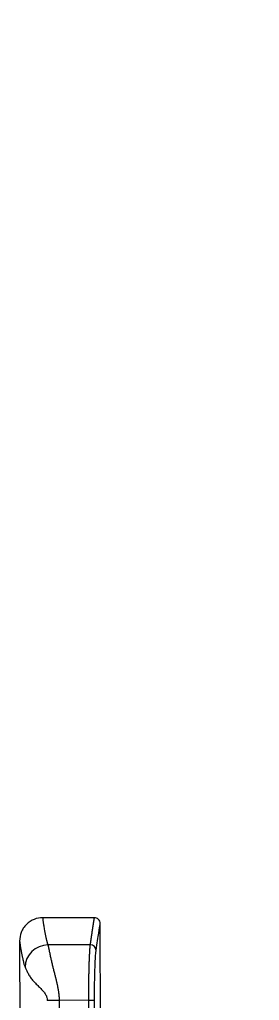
# Model space of a CAD drawing. Header units: millimetres. Extents: x 15183 to 15777, y -3358 to -2518.
# Drawn here: x 15382.6 to 15403.4, y -2869.9 to -2784.7 of the extents above; entities that cross this region are included whole.
import ezdxf

# ---------------------------------------------------------------- set-up
doc = ezdxf.new("R2010")
doc.units = ezdxf.units.MM
doc.layers.add('DIM_', color=5, linetype='Continuous', lineweight=9)
doc.styles.get("Standard").update_dxf_attribs({"font": 'arial.ttf'})
doc.dimstyles.new('사본(2) STANDARD', dxfattribs={"dimscale": 0, "dimtxt": 4, "dimasz": 4, "dimexe": 1.25, "dimexo": 0.625, "dimgap": 1.5, "dimtad": 3, "dimtih": 1, "dimtoh": 1, "dimdec": 1, "dimzin": 9, "dimdsep": 46, "dimtxsty": 'Standard', "dimcen": 2.5, "dimclrd": 5, "dimclre": 5, "dimclrt": 5, "dimadec": 0, "dimazin": 0, "dimtfac": 1, "dimtdec": 1, "dimtmove": 0, "dimatfit": 3, "dimfxl": 1.25, "dimtfill": 1, "dimtolj": 1, "dimtzin": 0, "dimarcsym": 0})

# ---------------------------------------------------------------- blocks, each defined once
blk = doc.blocks.new('*D3')
at = {"layer": 'Defpoints', "color": 0, "transparency": 16777216}
for p in [(15499.23, -2698.977, 0), (15677.36, -2727.19, 0), (15544.69, -2774.914), (15389.532, -3036.59, 0), (15677.36, -3115.614, 0)]:
    blk.add_point(p, dxfattribs=at)
at = {"layer": 'DIM_', "color": 5, "lineweight": -2, "transparency": 16777216}
for start, end in [(252.718322, 260.183538), (261.814624, 269.281678)]:
    blk.add_arc((15677.36, -2150.747), 638.111, start, end, dxfattribs=at)
at = {"layer": 'DIM_', "color": 5, "transparency": 16777216}
for points in [[(15487.393, -2761.322), (15488.201, -2758.78), (15480.173, -2757.627)], [(15669.369, -2787.475), (15669.352, -2790.141), (15677.36, -2788.858)]]:
    blk.add_solid(points, dxfattribs=at)
at = {"layer": 'DIM_', "color": 5, "transparency": 16777216, "insert": (15577.538, -2781.002), "char_height": 8, "attachment_point": 5, "bg_fill": 3, "box_fill_scale": 1.1, "bg_fill_color": 256, "bg_fill_true_color": 13158600, "bg_fill_transparency": 0}
blk.add_mtext('\\A1;18°', dxfattribs=at)

msp = doc.modelspace()

# ---------------------------------------------------------------- linework, layer by layer
at = {"linetype": 'Continuous', "lineweight": 18}
for p, q in [((15389.094, -2862.699), (15384.583, -2862.705)), ((15389.75, -2968.205), (15389.587, -2863.193)), ((15382.589, -2864.711), (15382.589, -2864.713)), ((15382.589, -2864.737), (15382.669, -2916.738))]:
    msp.add_line(p, q, dxfattribs=at)
at = {"linetype": 'Continuous', "lineweight": 13}
for p, q in [((15388.727, -2865.053), (15385.04, -2865.058)), ((15386.017, -2869.876), (15384.993, -2869.878)), ((15388.588, -2869.872), (15386.017, -2869.876)), ((15386.017, -2869.876), (15386.102, -2924.337)), ((15388.588, -2869.872), (15389.088, -2869.871)), ((15388.73, -2962.23), (15388.588, -2869.872)), ((15389.231, -2962.23), (15389.088, -2869.871))]:
    msp.add_line(p, q, dxfattribs=at)
for centre, major_axis, ratio, start_param, end_param in [((15385.044, -2866.986), (1.848, 0.765), 0.95803, 1.195037, 2.735202), ((15388.728, -2865.535), (-0.495, 0.072), 0.963048, 3.292789, 4.853178)]:
    msp.add_ellipse(centre, major_axis=major_axis, ratio=ratio, start_param=start_param, end_param=end_param, dxfattribs=at)
at = {"linetype": 'Continuous', "lineweight": 18}
for points, knots in [([(15384.603, -2862.706), (15384.34, -2862.706), (15383.96, -2862.776), (15383.486, -2863.02), (15383.162, -2863.284), (15382.9, -2863.608), (15382.657, -2864.084), (15382.589, -2864.465), (15382.589, -2864.728)], [0, 0, 0, 0, 0.239664, 0.368546, 0.500126, 0.631691, 0.760524, 1, 1, 1, 1]), ([(15389.587, -2863.201), (15389.587, -2863.135), (15389.563, -2863.01), (15389.449, -2862.833), (15389.272, -2862.721), (15389.147, -2862.698), (15389.082, -2862.699)], [0, 0, 0, 0, 0.244181, 0.499862, 0.755598, 1, 1, 1, 1])]:
    msp.add_open_spline(points, degree=3, knots=knots, dxfattribs=at)
at = {"linetype": 'Continuous', "lineweight": 13}
for points, knots in [([(15384.586, -2862.705), (15384.586, -2862.705), (15384.585, -2862.706), (15384.587, -2862.752), (15384.61, -2862.941), (15384.644, -2863.18), (15384.681, -2863.41), (15384.713, -2863.595), (15384.751, -2863.811), (15384.8, -2864.066), (15384.85, -2864.305), (15384.891, -2864.493), (15384.914, -2864.598), (15384.933, -2864.68), (15384.945, -2864.734), (15384.956, -2864.781), (15384.966, -2864.821), (15384.975, -2864.856), (15384.984, -2864.888), (15384.993, -2864.919), (15385.002, -2864.949), (15385.011, -2864.978), (15385.02, -2865.006), (15385.03, -2865.033), (15385.037, -2865.05), (15385.04, -2865.058)], [0, 0, 0, 0, 0.003904, 0.172332, 0.330452, 0.478273, 0.54813, 0.615306, 0.679803, 0.761091, 0.840132, 0.870866, 0.901501, 0.915931, 0.928548, 0.939353, 0.948344, 0.955775, 0.962928, 0.969802, 0.976398, 0.982715, 0.988754, 0.994516, 1, 1, 1, 1]), ([(15388.727, -2865.053), (15388.729, -2865.042), (15388.732, -2865.02), (15388.737, -2864.988), (15388.741, -2864.956), (15388.746, -2864.924), (15388.751, -2864.892), (15388.755, -2864.861), (15388.76, -2864.83), (15388.764, -2864.799), (15388.768, -2864.768), (15388.773, -2864.737), (15388.777, -2864.707), (15388.782, -2864.677), (15388.786, -2864.647), (15388.79, -2864.618), (15388.795, -2864.588), (15388.799, -2864.559), (15388.803, -2864.53), (15388.807, -2864.502), (15388.811, -2864.473), (15388.815, -2864.445), (15388.819, -2864.417), (15388.824, -2864.389), (15388.828, -2864.362), (15388.832, -2864.335), (15388.835, -2864.308), (15388.839, -2864.281), (15388.843, -2864.254), (15388.847, -2864.228), (15388.851, -2864.202), (15388.855, -2864.176), (15388.859, -2864.15), (15388.862, -2864.125), (15388.866, -2864.1), (15388.87, -2864.075), (15388.873, -2864.05), (15388.877, -2864.026), (15388.881, -2864.001), (15388.884, -2863.977), (15388.888, -2863.954), (15388.891, -2863.93), (15388.895, -2863.907), (15388.898, -2863.884), (15388.901, -2863.861), (15388.905, -2863.838), (15388.908, -2863.816), (15388.911, -2863.793), (15388.915, -2863.771), (15388.918, -2863.75), (15388.921, -2863.728), (15388.924, -2863.707), (15388.928, -2863.686), (15388.931, -2863.665), (15388.934, -2863.644), (15388.937, -2863.624), (15388.94, -2863.604), (15388.943, -2863.584), (15388.946, -2863.564), (15388.949, -2863.545), (15388.952, -2863.526), (15388.955, -2863.507), (15388.957, -2863.488), (15388.96, -2863.469), (15388.963, -2863.451), (15388.966, -2863.433), (15388.968, -2863.415), (15388.971, -2863.397), (15388.974, -2863.38), (15388.976, -2863.363), (15388.979, -2863.346), (15388.982, -2863.329), (15388.984, -2863.312), (15388.987, -2863.296), (15388.989, -2863.28), (15388.992, -2863.264), (15388.994, -2863.248), (15388.996, -2863.233), (15388.999, -2863.218), (15389.001, -2863.203), (15389.003, -2863.188), (15389.006, -2863.173), (15389.008, -2863.159), (15389.01, -2863.145), (15389.012, -2863.131), (15389.014, -2863.118), (15389.016, -2863.104), (15389.018, -2863.091), (15389.02, -2863.078), (15389.022, -2863.065), (15389.024, -2863.053), (15389.026, -2863.04), (15389.028, -2863.028), (15389.03, -2863.016), (15389.032, -2863.005), (15389.034, -2862.993), (15389.036, -2862.982), (15389.037, -2862.971), (15389.039, -2862.96), (15389.041, -2862.95), (15389.043, -2862.94), (15389.044, -2862.929), (15389.046, -2862.92), (15389.047, -2862.91), (15389.049, -2862.9), (15389.05, -2862.891), (15389.052, -2862.882), (15389.053, -2862.873), (15389.055, -2862.865), (15389.056, -2862.857), (15389.058, -2862.848), (15389.059, -2862.84), (15389.06, -2862.833), (15389.061, -2862.825), (15389.063, -2862.818), (15389.064, -2862.811), (15389.065, -2862.804), (15389.066, -2862.797), (15389.067, -2862.791), (15389.068, -2862.785), (15389.069, -2862.779), (15389.07, -2862.773), (15389.071, -2862.768), (15389.072, -2862.762), (15389.073, -2862.757), (15389.074, -2862.752), (15389.075, -2862.748), (15389.076, -2862.743), (15389.077, -2862.739), (15389.077, -2862.735), (15389.078, -2862.731), (15389.079, -2862.727), (15389.08, -2862.724), (15389.08, -2862.721), (15389.081, -2862.718), (15389.081, -2862.715), (15389.082, -2862.713), (15389.083, -2862.71), (15389.083, -2862.708), (15389.083, -2862.706), (15389.084, -2862.705), (15389.084, -2862.703), (15389.085, -2862.702), (15389.085, -2862.701), (15389.085, -2862.7), (15389.086, -2862.699), (15389.086, -2862.699), (15389.086, -2862.699), (15389.086, -2862.699), (15389.086, -2862.699)], [0, 0, 0, 0, 0.006991, 0.01398, 0.020967, 0.027951, 0.034933, 0.041912, 0.04889, 0.055864, 0.062837, 0.069807, 0.076775, 0.083741, 0.090704, 0.097665, 0.104623, 0.111579, 0.118533, 0.125485, 0.132434, 0.139381, 0.146325, 0.153267, 0.160207, 0.167145, 0.17408, 0.181013, 0.187943, 0.194872, 0.201797, 0.208721, 0.215642, 0.222561, 0.229478, 0.236392, 0.243304, 0.250213, 0.257121, 0.264026, 0.270928, 0.277828, 0.284726, 0.291622, 0.298515, 0.305406, 0.312295, 0.319181, 0.326065, 0.332947, 0.339826, 0.346703, 0.353578, 0.360451, 0.367321, 0.374188, 0.381054, 0.387917, 0.394778, 0.401636, 0.408493, 0.415346, 0.422198, 0.429047, 0.435894, 0.442739, 0.449581, 0.456421, 0.463259, 0.470094, 0.476927, 0.483758, 0.490586, 0.497412, 0.504236, 0.511058, 0.517877, 0.524694, 0.531508, 0.538321, 0.545131, 0.551938, 0.558744, 0.565547, 0.572347, 0.579146, 0.585942, 0.592736, 0.599527, 0.606316, 0.613103, 0.619888, 0.62667, 0.63345, 0.640228, 0.647003, 0.653777, 0.660547, 0.667316, 0.674082, 0.680846, 0.687608, 0.694367, 0.701124, 0.707879, 0.714631, 0.721381, 0.728129, 0.734874, 0.741618, 0.748359, 0.755097, 0.761834, 0.768568, 0.775299, 0.782029, 0.788756, 0.795481, 0.802204, 0.808924, 0.815642, 0.822358, 0.829071, 0.835782, 0.842491, 0.849198, 0.855902, 0.862604, 0.869304, 0.876001, 0.882696, 0.889389, 0.89608, 0.902768, 0.909454, 0.916138, 0.922819, 0.929499, 0.936175, 0.94285, 0.949522, 0.956192, 0.96286, 0.969526, 0.976189, 0.98285, 0.989508, 0.996165, 1, 1, 1, 1]), ([(15389.228, -2865.534), (15389.318, -2864.915), (15389.466, -2863.922), (15389.562, -2863.316), (15389.583, -2863.21), (15389.586, -2863.201)], [0, 0, 0, 0, 0.414699, 0.826441, 1, 1, 1, 1]), ([(15382.589, -2864.713), (15382.589, -2864.717), (15382.589, -2864.732), (15382.594, -2864.779), (15382.603, -2864.858), (15382.616, -2864.952), (15382.631, -2865.056), (15382.648, -2865.165), (15382.666, -2865.276), (15382.685, -2865.388), (15382.704, -2865.499), (15382.724, -2865.607), (15382.744, -2865.712), (15382.763, -2865.813), (15382.782, -2865.91), (15382.802, -2866.005), (15382.822, -2866.099), (15382.843, -2866.196), (15382.865, -2866.296), (15382.888, -2866.399), (15382.913, -2866.505), (15382.938, -2866.615), (15382.966, -2866.731), (15383.001, -2866.856), (15383.035, -2866.943), (15383.057, -2866.989)], [0, 0, 0, 0, 0.054342, 0.144978, 0.225545, 0.297625, 0.362592, 0.421289, 0.474601, 0.523224, 0.567757, 0.60856, 0.645755, 0.679541, 0.710507, 0.739569, 0.767735, 0.795745, 0.823808, 0.851827, 0.879748, 0.907629, 0.936149, 0.966563, 1, 1, 1, 1]), ([(15385.04, -2865.058), (15385.041, -2865.062), (15385.043, -2865.068), (15385.045, -2865.077), (15385.047, -2865.087), (15385.049, -2865.097), (15385.052, -2865.107), (15385.054, -2865.117), (15385.057, -2865.127), (15385.059, -2865.138), (15385.062, -2865.148), (15385.064, -2865.159), (15385.067, -2865.17), (15385.069, -2865.182), (15385.072, -2865.193), (15385.074, -2865.205), (15385.077, -2865.217), (15385.08, -2865.229), (15385.082, -2865.241), (15385.085, -2865.253), (15385.088, -2865.265), (15385.09, -2865.278), (15385.093, -2865.291), (15385.096, -2865.304), (15385.099, -2865.317), (15385.102, -2865.33), (15385.104, -2865.343), (15385.107, -2865.357), (15385.11, -2865.37), (15385.113, -2865.384), (15385.116, -2865.398), (15385.119, -2865.412), (15385.122, -2865.426), (15385.125, -2865.441), (15385.128, -2865.455), (15385.131, -2865.47), (15385.135, -2865.485), (15385.138, -2865.499), (15385.141, -2865.514), (15385.144, -2865.529), (15385.147, -2865.545), (15385.159, -2865.601), (15385.181, -2865.704), (15385.215, -2865.861), (15385.252, -2866.029), (15385.3, -2866.248), (15385.363, -2866.527), (15385.441, -2866.855), (15385.522, -2867.186), (15385.588, -2867.45), (15385.643, -2867.667), (15385.678, -2867.802), (15385.709, -2867.924), (15385.733, -2868.024), (15385.759, -2868.127), (15385.784, -2868.231), (15385.809, -2868.334), (15385.831, -2868.433), (15385.852, -2868.527), (15385.871, -2868.616), (15385.894, -2868.726), (15385.918, -2868.855), (15385.944, -2869.006), (15385.966, -2869.152), (15385.98, -2869.267), (15385.99, -2869.354), (15385.996, -2869.413), (15386.001, -2869.472), (15386.005, -2869.53), (15386.009, -2869.589), (15386.012, -2869.647), (15386.014, -2869.704), (15386.016, -2869.762), (15386.017, -2869.819), (15386.017, -2869.857), (15386.017, -2869.876)], [0, 0, 0, 0, 0.005202, 0.010389, 0.015563, 0.020723, 0.025868, 0.030999, 0.036117, 0.04122, 0.046309, 0.051385, 0.056446, 0.061493, 0.066526, 0.071545, 0.076551, 0.081542, 0.086519, 0.091482, 0.096431, 0.101366, 0.106287, 0.111194, 0.116088, 0.120967, 0.125832, 0.130683, 0.135521, 0.140344, 0.145154, 0.149949, 0.154731, 0.159498, 0.164252, 0.168992, 0.173718, 0.17843, 0.183128, 0.187812, 0.192483, 0.197139, 0.239506, 0.281465, 0.323021, 0.364177, 0.434088, 0.503627, 0.56064, 0.621334, 0.645758, 0.67449, 0.691298, 0.708106, 0.724914, 0.742779, 0.75976, 0.775856, 0.791069, 0.805399, 0.818846, 0.843399, 0.866993, 0.889638, 0.911343, 0.920463, 0.929524, 0.938526, 0.947472, 0.956361, 0.965194, 0.973974, 0.982701, 0.991376, 1, 1, 1, 1]), ([(15388.588, -2869.872), (15388.588, -2869.86), (15388.588, -2869.837), (15388.588, -2869.801), (15388.588, -2869.766), (15388.588, -2869.731), (15388.588, -2869.695), (15388.588, -2869.66), (15388.588, -2869.624), (15388.588, -2869.589), (15388.588, -2869.553), (15388.588, -2869.518), (15388.588, -2869.482), (15388.588, -2869.446), (15388.588, -2869.41), (15388.588, -2869.375), (15388.588, -2869.339), (15388.588, -2869.303), (15388.589, -2869.267), (15388.589, -2869.232), (15388.589, -2869.196), (15388.589, -2869.16), (15388.589, -2869.124), (15388.589, -2869.088), (15388.59, -2869.052), (15388.59, -2869.016), (15388.59, -2868.98), (15388.59, -2868.944), (15388.591, -2868.909), (15388.591, -2868.873), (15388.591, -2868.837), (15388.591, -2868.801), (15388.592, -2868.765), (15388.592, -2868.729), (15388.592, -2868.693), (15388.593, -2868.657), (15388.593, -2868.622), (15388.593, -2868.586), (15388.594, -2868.55), (15388.594, -2868.514), (15388.594, -2868.479), (15388.595, -2868.443), (15388.595, -2868.407), (15388.596, -2868.371), (15388.596, -2868.336), (15388.597, -2868.3), (15388.597, -2868.265), (15388.597, -2868.229), (15388.598, -2868.194), (15388.598, -2868.158), (15388.599, -2868.123), (15388.599, -2868.088), (15388.6, -2868.053), (15388.6, -2868.017), (15388.601, -2867.982), (15388.602, -2867.947), (15388.602, -2867.912), (15388.603, -2867.877), (15388.603, -2867.842), (15388.604, -2867.808), (15388.605, -2867.773), (15388.605, -2867.738), (15388.606, -2867.704), (15388.607, -2867.669), (15388.607, -2867.635), (15388.608, -2867.601), (15388.609, -2867.566), (15388.609, -2867.532), (15388.61, -2867.498), (15388.611, -2867.464), (15388.611, -2867.43), (15388.612, -2867.397), (15388.613, -2867.363), (15388.614, -2867.329), (15388.614, -2867.296), (15388.615, -2867.263), (15388.616, -2867.23), (15388.617, -2867.197), (15388.618, -2867.164), (15388.619, -2867.131), (15388.619, -2867.098), (15388.62, -2867.065), (15388.621, -2867.033), (15388.622, -2867.001), (15388.623, -2866.969), (15388.624, -2866.937), (15388.625, -2866.906), (15388.626, -2866.877), (15388.626, -2866.849), (15388.627, -2866.82), (15388.628, -2866.792), (15388.629, -2866.763), (15388.63, -2866.734), (15388.631, -2866.705), (15388.632, -2866.675), (15388.633, -2866.646), (15388.634, -2866.616), (15388.635, -2866.586), (15388.636, -2866.556), (15388.637, -2866.526), (15388.638, -2866.495), (15388.639, -2866.465), (15388.641, -2866.434), (15388.642, -2866.403), (15388.643, -2866.373), (15388.644, -2866.342), (15388.645, -2866.311), (15388.647, -2866.28), (15388.648, -2866.249), (15388.649, -2866.218), (15388.651, -2866.186), (15388.652, -2866.155), (15388.653, -2866.124), (15388.655, -2866.093), (15388.656, -2866.062), (15388.658, -2866.031), (15388.659, -2866), (15388.661, -2865.969), (15388.662, -2865.938), (15388.664, -2865.907), (15388.665, -2865.877), (15388.667, -2865.846), (15388.668, -2865.816), (15388.67, -2865.785), (15388.672, -2865.755), (15388.673, -2865.725), (15388.675, -2865.696), (15388.677, -2865.666), (15388.678, -2865.637), (15388.68, -2865.608), (15388.682, -2865.579), (15388.684, -2865.551), (15388.686, -2865.523), (15388.688, -2865.495), (15388.689, -2865.467), (15388.691, -2865.44), (15388.693, -2865.414), (15388.695, -2865.387), (15388.697, -2865.361), (15388.699, -2865.336), (15388.701, -2865.311), (15388.703, -2865.286), (15388.705, -2865.262), (15388.707, -2865.238), (15388.71, -2865.215), (15388.712, -2865.193), (15388.714, -2865.171), (15388.716, -2865.15), (15388.718, -2865.129), (15388.72, -2865.109), (15388.723, -2865.089), (15388.725, -2865.071), (15388.727, -2865.059), (15388.727, -2865.053)], [0, 0, 0, 0, 0.005417, 0.010843, 0.016275, 0.021716, 0.027165, 0.032621, 0.038085, 0.043557, 0.049036, 0.054524, 0.060019, 0.065522, 0.071033, 0.076551, 0.082078, 0.087612, 0.093154, 0.098703, 0.104261, 0.109826, 0.115399, 0.12098, 0.126569, 0.132165, 0.137769, 0.143382, 0.149001, 0.154629, 0.160264, 0.165908, 0.171559, 0.177217, 0.182884, 0.188558, 0.194241, 0.199931, 0.205628, 0.211334, 0.217047, 0.222768, 0.228497, 0.234234, 0.239979, 0.245731, 0.251491, 0.257259, 0.263035, 0.268819, 0.27461, 0.280409, 0.286216, 0.292031, 0.297854, 0.303684, 0.309522, 0.315368, 0.321222, 0.327084, 0.332953, 0.33883, 0.344715, 0.350608, 0.356509, 0.362417, 0.368334, 0.374258, 0.38019, 0.386129, 0.392077, 0.398032, 0.403996, 0.409967, 0.415945, 0.421932, 0.427926, 0.433929, 0.439939, 0.445956, 0.451982, 0.458016, 0.464057, 0.470106, 0.476163, 0.482228, 0.4883, 0.49364, 0.499054, 0.504542, 0.510105, 0.515742, 0.521453, 0.527238, 0.533098, 0.539032, 0.54504, 0.551122, 0.557278, 0.563509, 0.569814, 0.576194, 0.582647, 0.589175, 0.595777, 0.602453, 0.609204, 0.616029, 0.622928, 0.629901, 0.636949, 0.644071, 0.651267, 0.658537, 0.665882, 0.6733, 0.680794, 0.688361, 0.696003, 0.703718, 0.711509, 0.719373, 0.727312, 0.735324, 0.743412, 0.751573, 0.759809, 0.768119, 0.776503, 0.784961, 0.793494, 0.802101, 0.810782, 0.819538, 0.828367, 0.837271, 0.846249, 0.855302, 0.864429, 0.87363, 0.882905, 0.892254, 0.901678, 0.911176, 0.920748, 0.930395, 0.940116, 0.949911, 0.95978, 0.969724, 0.979742, 0.989834, 1, 1, 1, 1]), ([(15383.057, -2866.989), (15383.082, -2867.041), (15383.141, -2867.174), (15383.268, -2867.442), (15383.433, -2867.736), (15383.64, -2868.033), (15383.887, -2868.317), (15384.16, -2868.588), (15384.429, -2868.847), (15384.665, -2869.103), (15384.849, -2869.359), (15384.966, -2869.618), (15384.993, -2869.793), (15384.993, -2869.878)], [0, 0, 0, 0, 0.140483, 0.267775, 0.383226, 0.486808, 0.580617, 0.665834, 0.743326, 0.812928, 0.878346, 0.941526, 1, 1, 1, 1])]:
    msp.add_open_spline(points, degree=3, knots=knots, dxfattribs=at)
at = {"linetype": 'Continuous', "lineweight": 18}
msp.add_open_spline([(15389.088, -2869.871), (15389.088, -2869.602), (15389.089, -2869.069), (15389.098, -2868.307), (15389.114, -2867.536), (15389.136, -2866.857), (15389.163, -2866.276), (15389.195, -2865.818), (15389.217, -2865.612), (15389.228, -2865.534)], degree=3, dxfattribs=at)

# ---------------------------------------------------------------- next in the draw order: dimensions: what is measured, and where the dimension line sits
at = {"layer": 'DIM_'}
dim = msp.add_angular_dim_2l(base=(15544.69, -2774.914), line1=((15677.36, -2727.19, 0), (15677.36, -3115.614, 0)), line2=((15499.23, -2698.977, 0), (15389.532, -3036.59, 0)), dimstyle='사본(2) STANDARD', override={"dimscale": 1, "dimtxt": 8, "dimasz": 8, "dimtad": 0}, dxfattribs=at)
dim.commit()
dim.dimension.update_dxf_attribs({"geometry": '*D3', "text_midpoint": (15577.538, -2781.002)})

doc.saveas('drawing.dxf')
